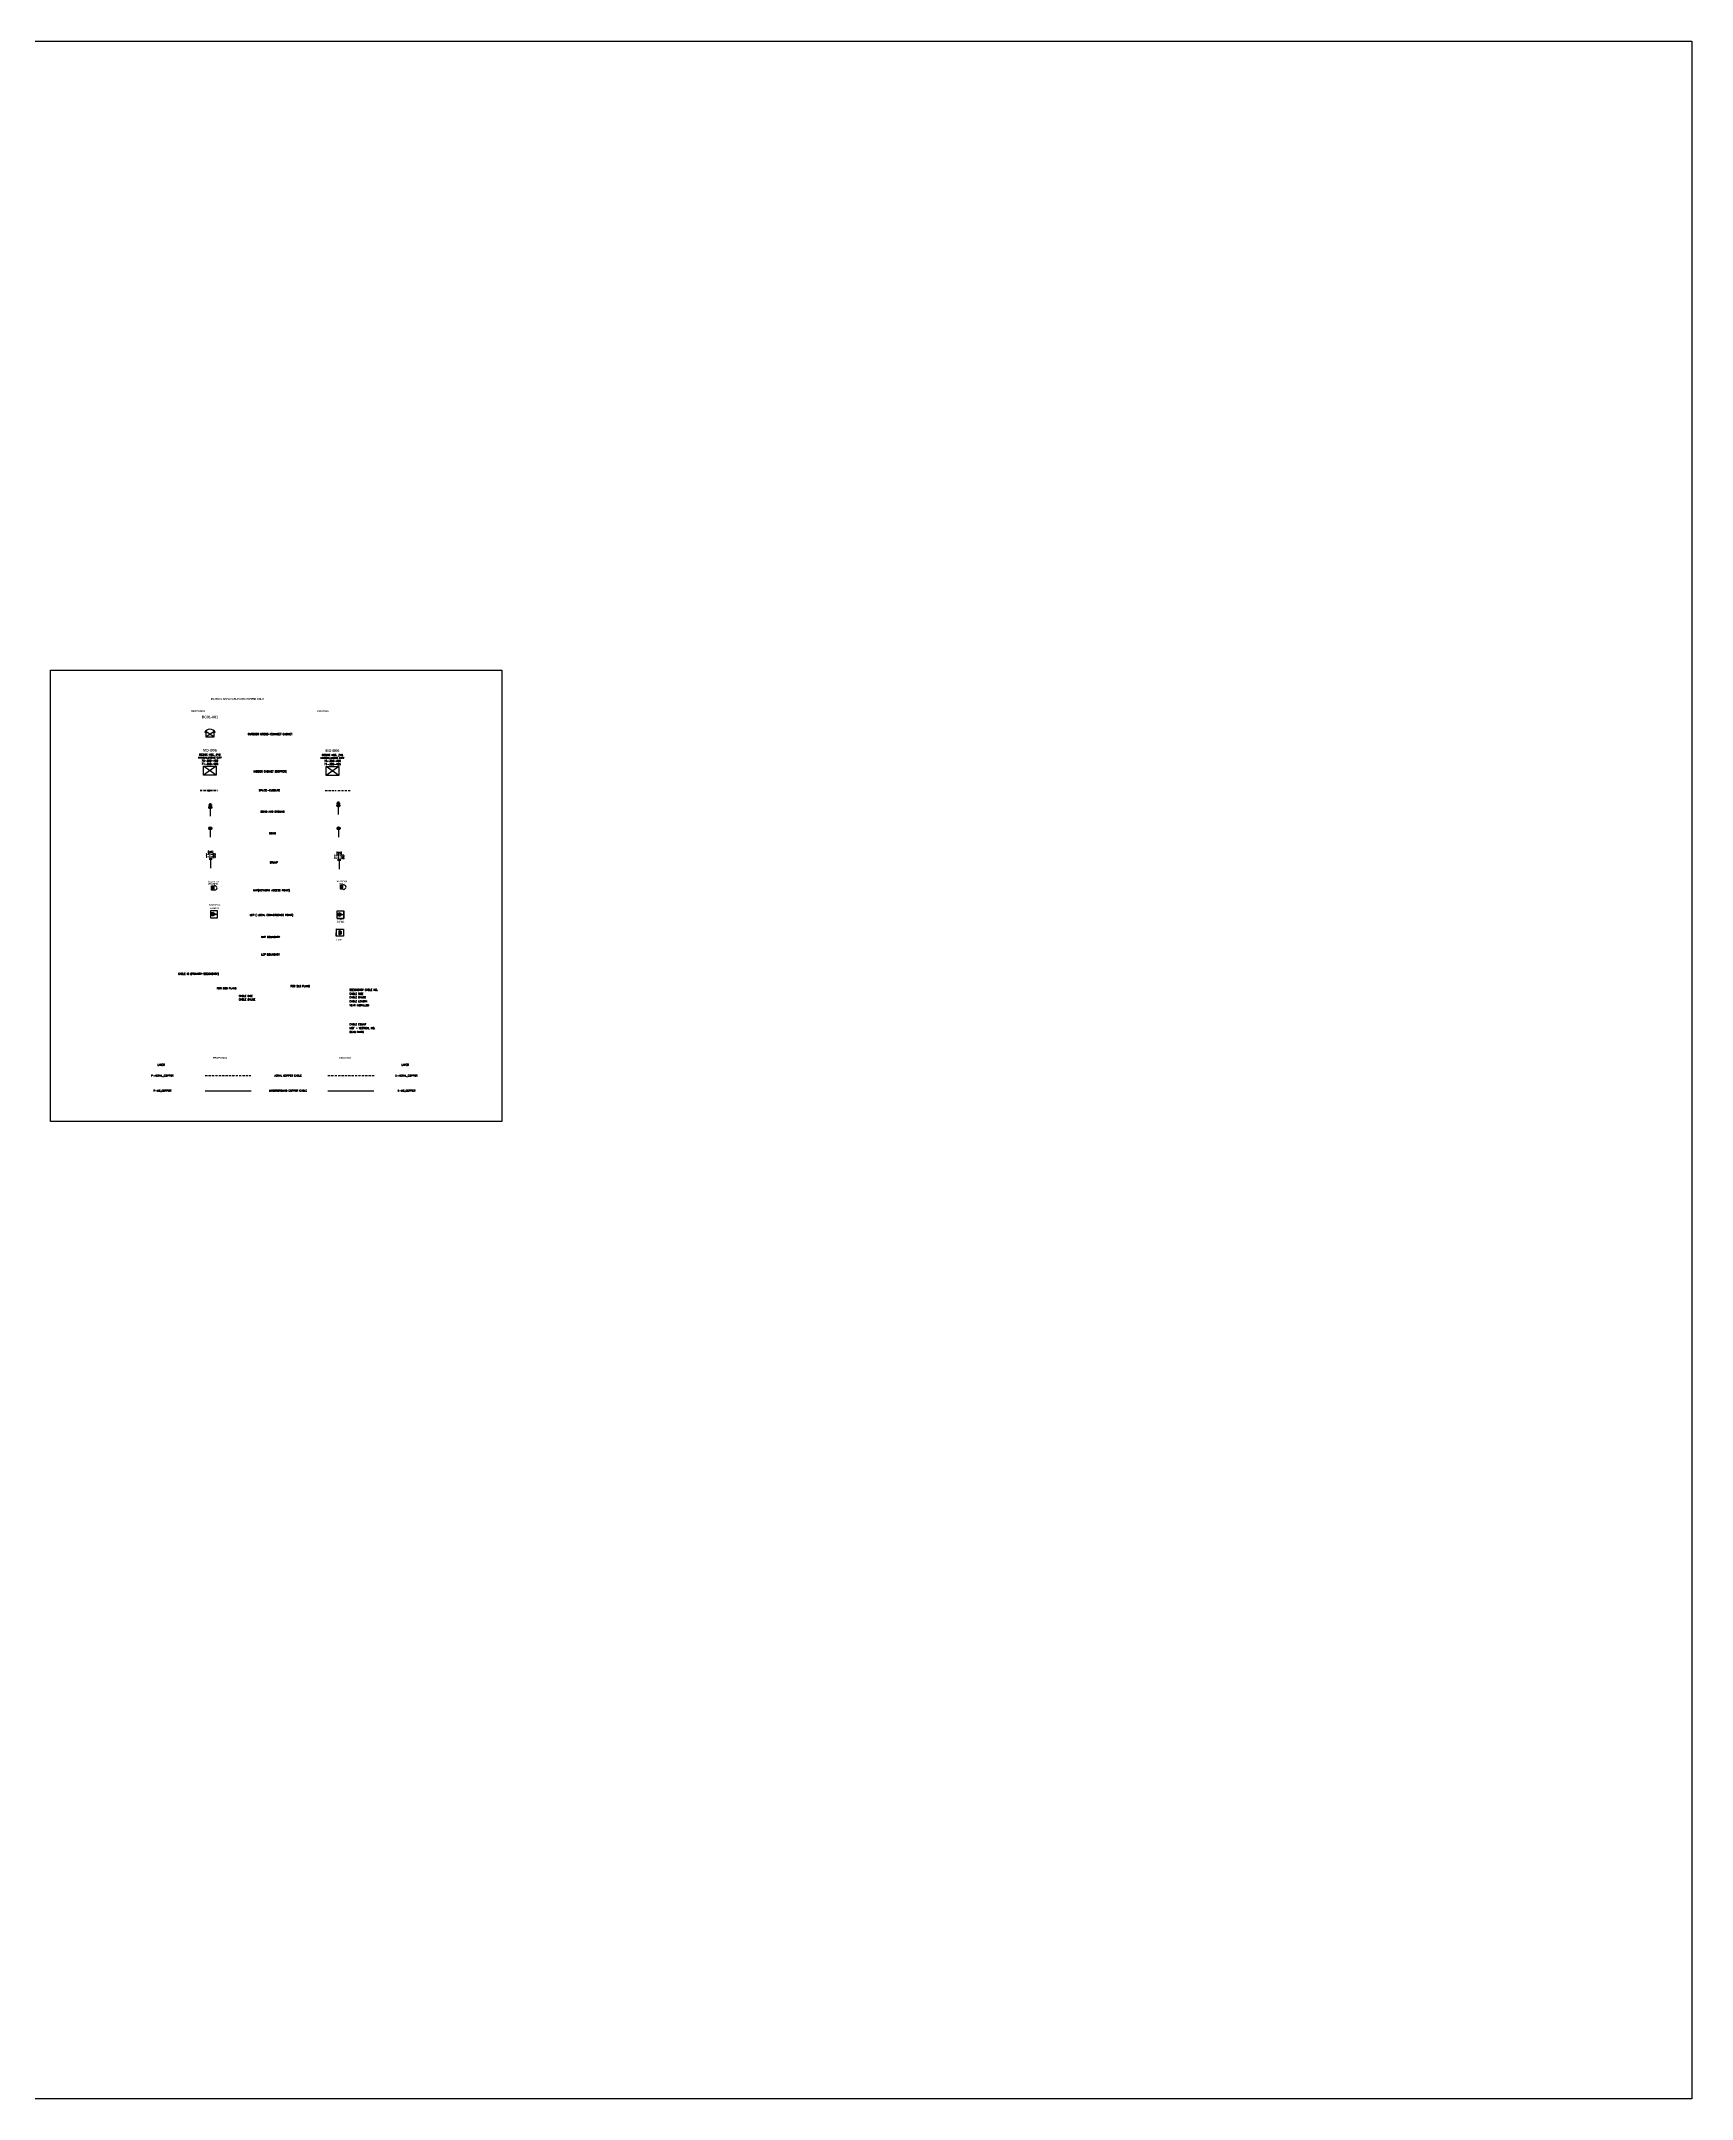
# Model space of a CAD drawing. Header units: metres. Extents: x 0 to 13977865, y -133221 to 11617873.
# Drawn here: x 13931817 to 13933281, y 677463 to 679287 of the extents above; entities that cross this region are included whole.
import ezdxf
from ezdxf.enums import TextEntityAlignment as Align

# ---------------------------------------------------------------- set-up
doc = ezdxf.new("R2010")
doc.units = ezdxf.units.M
doc.header["$MEASUREMENT"] = 0
doc.linetypes.add('AERCAB', pattern=[3, 2, -1])
doc.linetypes.add('HIDDEN', pattern=[5.5, 3.5, -2])
for name, color, linetype in [('4', 7, 'Continuous'), ('GRID', 4, 'Continuous'), ('NEW LCP', 3, 'Continuous'), ('NEW NAP', 1, 'Continuous'), ('P-AERIAL_COPPER', 1, 'AERCAB'), ('P-AERIAL_FOC', 1, 'AERCAB'), ('p-BG', 1, 'Continuous'), ('p-BOND', 1, 'Continuous'), ('p-icfp', 1, 'Continuous'), ('P-INCAB', 1, 'Continuous'), ('p-mh', 1, 'Continuous'), ('P-OUTCAB', 2, 'Continuous'), ('P-SPLICE', 1, 'Continuous'), ('P-STUMP', 1, 'Continuous'), ('P-UG_COPPER', 1, 'Continuous'), ('ROAD PAVEMENT', 7, 'Continuous'), ('SPAN', 7, 'Continuous'), ('X-AERIAL_COPPER', 5, 'AERCAB'), ('X-BG', 5, 'Continuous'), ('X-BOND', 5, 'Continuous'), ('X-CABLE', 5, 'AERCAB'), ('X-INCAB', 3, 'Continuous'), ('X-STUMP', 5, 'Continuous'), ('X-UG_COPPER', 5, 'Continuous')]:
    doc.layers.add(name, color=color, linetype=linetype)
doc.layers.add('p-cable', color=2, linetype='AERCAB', lineweight=35)
doc.styles.add('BOLD', font='swisscbo.ttf')
doc.styles.add('SASB', font='SASB____.SHX', dxfattribs={"height": 5})
doc.styles.add('SIMPLEX', font='simplex')

# ---------------------------------------------------------------- blocks, each defined once
blk = doc.blocks.new('P-BOND')
at = {"layer": 'p-BOND'}
for p, q in [((-1.2, 11), (1.1, 8.6)), ((-1.2, 8.5), (1.2, 11)), ((0, 8), (0, 0))]:
    blk.add_line(p, q, dxfattribs=at)
blk.add_circle((0, 9.8), 1.75, dxfattribs=at)
blk = doc.blocks.new('P-ICFP')
at = {"layer": 'P-INCAB', "linetype": 'Continuous'}
for p, q in [((7, -5), (-7, 5)), ((7, 5), (-7, -5))]:
    blk.add_line(p, q, dxfattribs=at)
at = {"layer": 'P-INCAB'}
blk.add_lwpolyline([(-7, 5), (7, 5), (7, -5), (-7, -5)], close=True, dxfattribs=at)
at = {"layer": 'P-INCAB', "color": 7}
for tag, height, style, p in [('CAB_NO', 3, 'BOLD', (0, 20.1)), ('CAB_SIZE1', 2, 'SIMPLEX', (0, 9.3)), ('CAB_SIZE2', 2, 'SIMPLEX', (0, 5.8)), ('CAB_LOC1', 2, 'SIMPLEX', (0, 16.1)), ('CAB_LOC2', 2, 'SIMPLEX', (0, 12.6))]:
    blk.add_attdef(tag, text='', height=height, dxfattribs=dict(at, style=style)).set_placement(p, align=Align.BOTTOM_CENTER)
blk = doc.blocks.new('P-splice')
at = {"layer": 'P-SPLICE'}
blk.add_hatch(color=7, dxfattribs=at).paths.add_polyline_path([(-1, 0, 1), (1, 0, 1)])
blk.add_circle((0, 0), 1, dxfattribs=at)
blk = doc.blocks.new('X-BOND')
at = {"layer": 'X-BOND'}
for p, q in [((-1.2, 8.5), (1.2, 11)), ((-1.2, 11), (1.1, 8.6)), ((0, 8), (0, 0))]:
    blk.add_line(p, q, dxfattribs=at)
blk.add_circle((0, 9.8), 1.75, dxfattribs=at)
blk = doc.blocks.new('x-ICFP')
at = {"layer": 'X-INCAB', "linetype": 'Continuous'}
for p, q in [((7, -5), (-7, 5)), ((7, 5), (-7, -5))]:
    blk.add_line(p, q, dxfattribs=at)
at = {"layer": 'X-INCAB'}
blk.add_lwpolyline([(-7, 5), (7, 5), (7, -5), (-7, -5)], close=True, dxfattribs=at)
at = {"layer": 'X-INCAB', "color": 7}
for tag, height, style, p in [('CAB_NO', 3, 'BOLD', (0, 20.1)), ('CAB_SIZE1', 2, 'SIMPLEX', (0, 9.3)), ('CAB_SIZE2', 2, 'SIMPLEX', (0, 5.8)), ('CAB_LOC1', 2, 'SIMPLEX', (0, 16.1)), ('CAB_LOC2', 2, 'SIMPLEX', (0, 12.6))]:
    blk.add_attdef(tag, text='', height=height, dxfattribs=dict(at, style=style)).set_placement(p, align=Align.BOTTOM_CENTER)
blk = doc.blocks.new('X-STUMP')
at = {"layer": 'X-STUMP'}
for p, q in [((-1.8, 10.8), (1.8, 10.8)), ((-1.8, 10), (1.8, 10)), ((0, 10), (0, 0))]:
    blk.add_line(p, q, dxfattribs=at)
at = {"layer": 'X-STUMP', "color": 7, "style": 'SIMPLEX'}
for tag, p in [('STMPSZ', (0, 16.1)), ('CNT1', (0, 13.4)), ('CNT2', (0, 10.8))]:
    blk.add_attdef(tag, text='', height=2, dxfattribs=at).set_placement(p, align=Align.BOTTOM_CENTER)
blk = doc.blocks.new('P-BG')
at = {"layer": 'p-BG'}
for p, q in [((-2, 12.5), (2, 12.5)), ((-1.2, 13.2), (1.2, 13.2)), ((-1.2, 8.5), (1.2, 11)), ((-1.2, 11), (1.1, 8.6)), ((-0.8, 14), (0.8, 14)), ((0, 11.5), (0, 12.5)), ((0, 8), (0, 0))]:
    blk.add_line(p, q, dxfattribs=at)
blk.add_circle((0, 9.8), 1.75, dxfattribs=at)
blk = doc.blocks.new('X-BG')
at = {"layer": 'X-BG'}
for p, q in [((-2, 12.5), (2, 12.5)), ((-1.2, 13.2), (1.2, 13.2)), ((-1.2, 11), (1.1, 8.6)), ((-1.2, 8.5), (1.2, 11)), ((-0.8, 14), (0.8, 14)), ((0, 11.5), (0, 12.5)), ((0, 8), (0, 0))]:
    blk.add_line(p, q, dxfattribs=at)
blk.add_circle((0, 9.8), 1.75, dxfattribs=at)
blk = doc.blocks.new('P-STUMP')
at = {"layer": 'P-STUMP'}
for p, q in [((-1.8, 10.8), (1.8, 10.8)), ((-1.8, 10), (1.8, 10)), ((0, 10), (0, 0))]:
    blk.add_line(p, q, dxfattribs=at)
at = {"layer": 'P-STUMP', "color": 7, "style": 'SIMPLEX'}
for tag, p in [('STMPSZ', (0, 16.1)), ('CNT1', (0, 13.4)), ('CNT2', (0, 10.8))]:
    blk.add_attdef(tag, text='', height=2, dxfattribs=at).set_placement(p, align=Align.BOTTOM_CENTER)
blk = doc.blocks.new('P-CABX')
at = {"layer": 'P-OUTCAB', "linetype": 'Continuous'}
for p, q in [((-4.5, 6.4), (4.5, 0)), ((-4.5, 0), (4.5, 6.4))]:
    blk.add_line(p, q, dxfattribs=at)
blk.add_lwpolyline([(6, 5, 0.609612), (-6, 5, -3.120229)], format="xyb", dxfattribs=at)
blk.add_lwpolyline([(-4.5, 6.4), (-4.5, 0), (4.5, 0), (4.5, 6.4)], dxfattribs=at)
at = {"layer": 'P-OUTCAB', "color": 7}
for tag, height, style, p in [('CAB_NO', 2.75, 'BOLD', (0, 22.1)), ('CAB_LOC1', 2, 'SIMPLEX', (0, 15.2)), ('CAB_LOC2', 2, 'SIMPLEX', (0, 12)), ('CAB_SIZE', 2, 'SIMPLEX', (0, 18.4))]:
    blk.add_attdef(tag, text='', height=height, dxfattribs=dict(at, style=style)).set_placement(p, align=Align.MIDDLE)
blk = doc.blocks.new('CONVERGE NAP PROPOSED')
at = {"layer": 'NEW NAP', "linetype": 'Continuous'}
for p, q in [((-184.4, -218), (-181.4, -218)), ((-184.4, -223), (-184.4, -218)), ((-181.4, -223), (-184.4, -223))]:
    blk.add_line(p, q, dxfattribs=at)
for points in [[(-184.4, -220.5), (-183.1, -221.8), (-183.1, -219.2), (-184.4, -220.5)], [(-183.1, -219.6), (-181.4, -219.6)], [(-183.1, -220.2), (-181.4, -220.2)], [(-183.1, -221.1), (-181.4, -221.1)], [(-183.1, -221.7), (-181.4, -221.7)]]:
    blk.add_lwpolyline(points, dxfattribs=at)
blk.add_ellipse((-182.1, -220.5), major_axis=(3.7, 0), ratio=0.690295, start_param=4.896406, end_param=7.669965, dxfattribs=at)
at = {"layer": 'p-mh', "style": 'SIMPLEX'}
for tag, p in [('MHTYPE', (-183.2, -218)), ('MHNO', (-183.2, -215.6))]:
    blk.add_attdef(tag, text='', height=1.65, dxfattribs=at).set_placement(p, align=Align.BOTTOM_CENTER)
blk = doc.blocks.new('PROP. CONVERGE LCP')
at = {"linetype": 'HIDDEN', "ltscale": 5, "transparency": 33554457}
h = blk.add_hatch(color=3, dxfattribs=at)
h.dxf.hatch_style = 1
h.paths.add_polyline_path([(-94.5, 121.9), (-97.7, 123.9), (-97.7, 119.7)])
at = {"layer": 'NEW LCP', "linetype": 'Continuous'}
for p, q in [((-97.1, 125.9), (-92.5, 125.9)), ((-97.1, 125.8), (-92.5, 125.8)), ((-92.5, 118), (-97.1, 118)), ((-92.5, 118), (-97.1, 118)), ((-92.5, 125.9), (-92.5, 118)), ((-92.5, 125.9), (-92.5, 118))]:
    blk.add_line(p, q, dxfattribs=at)
for points in [[(-97.1, 118), (-100.4, 118), (-100.4, 125.9), (-96.3, 125.9)], [(-97.1, 118), (-100.3, 118), (-100.3, 125.8), (-96.3, 125.8)], [(-97.7, 123.3), (-99.2, 123.3)], [(-97.7, 122.4), (-99.2, 122.4)], [(-97.7, 121.4), (-99.2, 121.4)], [(-97.7, 120.5), (-99.2, 120.5)], [(-94.5, 121.9), (-97.7, 123.9), (-97.7, 119.7), (-94.5, 121.9)], [(-94.5, 121.9), (-93.5, 121.9)]]:
    blk.add_lwpolyline(points, dxfattribs=at)
at = {"layer": 'p-mh', "color": 7, "style": 'SIMPLEX'}
for tag, p in [('MHTYPE', (-96.4, 126.2)), ('LCPNO', (-96.4, 128.6))]:
    blk.add_attdef(tag, text='', height=1.65, dxfattribs=at).set_placement(p, align=Align.BOTTOM_CENTER)
blk = doc.blocks.new('AS-BUILT NAP')
at = {"layer": '4', "color": 5, "linetype": 'Continuous'}
for p, q in [((-2.1, 2.5), (0.9, 2.4)), ((-2.1, -2.6), (-2.1, 2.5)), ((0.9, -2.6), (-2.1, -2.6))]:
    blk.add_line(p, q, dxfattribs=at)
for points in [[(-2.1, -0.1), (-0.8, -1.3), (-0.8, 1.2), (-2.1, -0.1)], [(-0.8, 0.8), (0.9, 0.8)], [(-0.8, 0.2), (0.9, 0.2)], [(-0.8, -0.4), (0.9, -0.4)], [(-0.8, -0.9), (0.9, -1)]]:
    blk.add_lwpolyline(points, dxfattribs=at)
blk.add_ellipse((0.2, -0.1), major_axis=(3.7, -0.02), ratio=0.690295, start_param=4.896406, end_param=7.669965, dxfattribs=at)
at = {"color": 5, "style": 'BOLD'}
blk.add_attdef('MHTYPE', text='', height=1.65, rotation=359.6755, dxfattribs=at).set_placement((-0.9, 2.4), align=Align.BOTTOM_CENTER)
at = {"style": 'BOLD'}
for tag, p in [('QCY18', (-0.8, 7.3)), ('MHNO', (-0.8, 4.9))]:
    blk.add_attdef(tag, text='', height=1.65, rotation=359.6755, dxfattribs=at).set_placement(p, align=Align.BOTTOM_CENTER)
blk = doc.blocks.new('AS-BUILT LCP')
at = {"linetype": 'HIDDEN', "ltscale": 5, "transparency": 33554457}
h = blk.add_hatch(color=5, dxfattribs=at)
h.dxf.hatch_style = 1
h.paths.add_polyline_path([(1.6, -1.1), (-1.6, -3.1), (-1.6, 1.1)])
at = {"color": 5, "linetype": 'Continuous'}
for p, q in [((3.6, 2.8), (-1.1, 2.8)), ((3.6, 2.8), (-1.1, 2.8)), ((3.5, -5.1), (3.5, 2.8)), ((3.6, -5.1), (3.6, 2.8)), ((-1, -5), (3.6, -5)), ((-1, -5.1), (3.6, -5.1))]:
    blk.add_line(p, q, dxfattribs=at)
for points in [[(-1.1, 2.8), (-4.4, 2.8), (-4.3, -5.1), (-0.2, -5.1)], [(-1.1, 2.8), (-4.3, 2.7), (-4.3, -5.1), (-0.2, -5)], [(-1.6, 0.3), (-3.2, 0.2)], [(1.6, -1.1), (-1.6, -3.1), (-1.6, 1.1), (1.6, -1.1)], [(-1.6, -0.7), (-3.1, -0.7)], [(-1.6, -1.6), (-3.1, -1.6)], [(-1.6, -2.5), (-3.1, -2.6)], [(1.6, -1.1), (2.6, -1.1)]]:
    blk.add_lwpolyline(points, dxfattribs=at)
at = {"layer": '4', "style": 'BOLD'}
for tag, p in [('MHTYPE', (-0.3, -8.1)), ('LCPNO', (-0.3, -10.6))]:
    blk.add_attdef(tag, text='', height=1.65, rotation=0.1639, dxfattribs=at).set_placement(p, align=Align.BOTTOM_CENTER)
blk = doc.blocks.new('AS-BUILT DOUBLE LCP')
at = {"linetype": 'HIDDEN', "ltscale": 5, "transparency": 33554457}
h = blk.add_hatch(color=5, dxfattribs=at)
h.dxf.hatch_style = 1
h.paths.add_polyline_path([(2.1, 0.8), (0, 2.4), (0, -0.3)])
h = blk.add_hatch(color=5, dxfattribs=at)
h.dxf.hatch_style = 1
h.paths.add_polyline_path([(2.1, -1), (0, 0.4), (0, -2.5)])
at = {"layer": 'NEW LCP', "color": 5, "linetype": 'Continuous'}
for p, q in [((-3.5, -3.9), (-3.4, 4.1)), ((-3.4, 4.1), (1.3, 4)), ((-3.4, -3.9), (-3.3, 4.1)), ((-3.4, 4), (1.3, 3.9)), ((1.2, -3.9), (-3.5, -3.8)), ((1.2, -3.9), (-3.5, -3.9))]:
    blk.add_line(p, q, dxfattribs=at)
for points in [[(0, 1.6), (-1, 1.6)], [(0, 1), (-1, 1)], [(0, 0.3), (-1, 0.3)], [(0, 0), (-1, 0)], [(2.1, 0.8), (0, 2.4), (0, -0.3), (2.1, 0.8)], [(2.1, -1), (0, 0.4), (0, -2.5), (2.1, -1)], [(1.3, 4), (4.5, 4), (4.5, -4), (0.4, -3.9)], [(1.3, 3.9), (4.5, 3.9), (4.4, -3.9), (0.4, -3.8)], [(2.1, 0.8), (2.8, 0.8)], [(0, -1.3), (-1.1, -1.2)], [(0, -1.9), (-1.1, -1.9)], [(0, -0.3), (-1, -0.3)], [(0, -0.6), (-1, -0.6)], [(2.1, -1), (2.8, -1)]]:
    blk.add_lwpolyline(points, dxfattribs=at)
at = {"color": 0, "style": 'BOLD'}
for tag, p in [('SECTOR', (-3.2, 7.4)), ('LCP', (-3.2, 4.7))]:
    blk.add_attdef(tag, p, '', height=2, dxfattribs=at)

msp = doc.modelspace()

# ---------------------------------------------------------------- linework, layer by layer
at = {"layer": 'GRID', "lineweight": 25}
msp.add_lwpolyline([(13931825.3, 678729.8), (13932225.3, 678729.8), (13932225.3, 678329.8), (13931825.3, 678329.8)], close=True, dxfattribs=at)
at = {"layer": 'P-AERIAL_COPPER'}
msp.add_lwpolyline([(13931962.4, 678370.4), (13932002.7, 678370.4)], dxfattribs=at)
at = {"layer": 'p-cable'}
msp.add_line((13931957.8, 678623), (13931973.2, 678623), dxfattribs=at)
at = {"layer": 'P-UG_COPPER'}
msp.add_lwpolyline([(13931962.2, 678356.9), (13932003, 678356.9)], dxfattribs=at)
at = {"layer": 'ROAD PAVEMENT', "color": 2}
msp.add_lwpolyline([(13930474.4, 679287.4), (13933280.6, 679287.4), (13933280.6, 677463.3), (13930474.4, 677463.3)], close=True, dxfattribs=at)
at = {"layer": 'X-AERIAL_COPPER'}
msp.add_lwpolyline([(13932071.2, 678370.4), (13932112.4, 678370.4)], dxfattribs=at)
at = {"layer": 'X-CABLE'}
for p, q in [((13932068.7, 678623.2), (13932078.5, 678623.2)), ((13932080.1, 678623.2), (13932090.8, 678623.2))]:
    msp.add_line(p, q, dxfattribs=at)
at = {"layer": 'X-UG_COPPER'}
msp.add_lwpolyline([(13932071.2, 678356.9), (13932111.8, 678356.9)], dxfattribs=at)

# ---------------------------------------------------------------- block references
ref = msp.add_blockref('PROP. CONVERGE LCP', (13932047, 678611.2), dxfattribs=dict(xscale=-0.8, yscale=0.8, zscale=0.8, rotation=180.1638781198304))
ref.add_attrib('MHTYPE', 'SECTOR 01', dxfattribs={"layer": 'p-mh', "color": 6, "height": 1.32, "rotation": 180.1639, "style": 'BOLD', "text_generation_flag": 6}).set_placement((13931970.8, 678520.7, 8.9), align=Align.BOTTOM_CENTER)
ref.add_attrib('MHNO', 'LP01/L02', dxfattribs={"layer": 'p-mh', "color": 6, "height": 1.32, "rotation": 180.1639, "style": 'BOLD', "text_generation_flag": 6}).set_placement((13931970.4, 678517.7, 8.9), align=Align.BOTTOM_CENTER)
at = {"layer": '4', "color": 5}
ref = msp.add_blockref('AS-BUILT NAP', (13932084.1, 678537.6), dxfattribs=dict(at, xscale=0.8, yscale=0.8, zscale=0.8))
ref.add_attrib('MHNO', 'MH 100100', dxfattribs={"layer": 'p-mh', "color": 7, "height": 1.32, "rotation": 359.6755, "style": 'BOLD'}).set_placement((13932083.4, 678541.5), align=Align.BOTTOM_CENTER)
ref.add_attrib('MHTYPE', 'TYPE I', dxfattribs={"layer": 'p-mh', "color": 7, "height": 1.32, "rotation": 359.6755, "style": 'BOLD'}).set_placement((13932083.4, 678539.5), align=Align.BOTTOM_CENTER)
at = {"layer": '4'}
ref = msp.add_blockref('AS-BUILT LCP', (13932082.6, 678514), dxfattribs=dict(at, xscale=0.8, yscale=0.8, zscale=0.8))
ref.add_attrib('LCPNO', 'LCP001', dxfattribs={"layer": 'p-mh', "color": 0, "height": 1.32, "rotation": 0.1639, "style": 'BOLD'}).set_placement((13932082.4, 678505.6), align=Align.BOTTOM_CENTER)
ref.add_attrib('MHTYPE', 'TYPE I', dxfattribs={"layer": 'p-mh', "color": 0, "height": 1.32, "rotation": 0.1639, "style": 'BOLD'}).set_placement((13932082.4, 678507.5), align=Align.BOTTOM_CENTER)
ref = msp.add_blockref('AS-BUILT DOUBLE LCP', (13932081.4, 678497.1), dxfattribs=dict(at, xscale=0.8, yscale=0.8, zscale=0.8))
ref.add_attrib('SECTOR', 'LCP', (13932078.9, 678489.9), dxfattribs={"layer": 'P-AERIAL_FOC', "color": 0, "height": 1.6, "style": 'BOLD'})
at = {"layer": 'NEW NAP'}
ref = msp.add_blockref('CONVERGE NAP PROPOSED', (13932116.6, 678712.3), dxfattribs=dict(at, xscale=0.8, yscale=0.8, zscale=0.8, rotation=359.6755477183156))
ref.add_attrib('MHTYPE', 'SECTOR 01', dxfattribs={"layer": 'p-mh', "color": 4, "height": 1.32, "rotation": 359.6755, "style": 'BOLD'}).set_placement((13931969.9, 678541.3, 0), align=Align.BOTTOM_CENTER)
ref.add_attrib('MHNO', 'LP01 NP01', dxfattribs={"layer": 'p-mh', "color": 4, "height": 1.32, "rotation": 359.6755, "style": 'BOLD'}).set_placement((13931969.3, 678539.3), align=Align.BOTTOM_CENTER)
at = {"layer": 'p-BG', "xscale": 0.8, "yscale": 0.8, "zscale": 0.8}
msp.add_blockref('P-BG', (13931966.9, 678600.3), dxfattribs=at)
at = {"layer": 'p-BOND', "xscale": 0.8, "yscale": 0.8, "zscale": 0.8}
msp.add_blockref('P-BOND', (13931966.9, 678581.8), dxfattribs=at)
at = {"layer": 'p-icfp', "xscale": 0.8, "yscale": 0.8, "zscale": 0.8}
msp.add_blockref('P-ICFP', (13931966.5, 678640.8), dxfattribs=at).add_auto_attribs({'CAB_NO': 'MD-B06', 'CAB_LOC1': 'BESIDE HSE. #48', 'CAB_LOC2': 'MANDALUYONG CITY', 'CAB_SIZE1': '75-390-400', 'CAB_SIZE2': '71-390-400'})
at = {"layer": 'P-OUTCAB', "xscale": 0.8, "yscale": 0.8, "zscale": 0.8}
msp.add_blockref('P-CABX', (13931966.6, 678670.6), dxfattribs=at).add_auto_attribs({'CAB_NO': 'BC01-A01'})
at = {"layer": 'P-SPLICE', "xscale": 0.8, "yscale": 0.8, "zscale": 0.8}
msp.add_blockref('P-splice', (13931965.7, 678623), dxfattribs=at)
at = {"layer": 'P-STUMP', "xscale": 0.8, "yscale": 0.8, "zscale": 0.8}
msp.add_blockref('P-STUMP', (13931967.2, 678554.4), dxfattribs=at).add_auto_attribs({'STMPSZ': '[25]', 'CNT1': '1-1-25', 'CNT2': '1-1-25'})
at = {"layer": 'X-BG', "xscale": 0.8, "yscale": 0.8, "zscale": 0.8}
msp.add_blockref('X-BG', (13932080.4, 678602), dxfattribs=at)
at = {"layer": 'X-BOND', "xscale": 0.8, "yscale": 0.8, "zscale": 0.8}
msp.add_blockref('X-BOND', (13932080.7, 678581.7), dxfattribs=at)
at = {"layer": 'X-INCAB', "xscale": 0.8, "yscale": 0.8, "zscale": 0.8}
msp.add_blockref('x-ICFP', (13932075.2, 678640.5), dxfattribs=at).add_auto_attribs({'CAB_NO': 'MD-B06', 'CAB_LOC1': 'BESIDE HSE. #48', 'CAB_LOC2': 'MANDALUYONG CITY', 'CAB_SIZE1': '75-390-400', 'CAB_SIZE2': '71-390-400'})
at = {"layer": 'X-STUMP', "xscale": 0.8, "yscale": 0.8, "zscale": 0.8}
msp.add_blockref('X-STUMP', (13932081.2, 678553.4), dxfattribs=at).add_auto_attribs({'STMPSZ': '[25]', 'CNT1': '1-1-25', 'CNT2': '1-1-25'})

# ---------------------------------------------------------------- texts
at = {"layer": 'SPAN'}
for s, style, p in [('PROPOSED', 'SASB', (13931949.6, 678692.6)), ('BLOCKS APPLICABLE FOR COPPER ONLY', 'SASB', (13931967.8, 678703.5)), ('EXISTING', 'SASB', (13932061.6, 678692.6)), ('NAP BOUNDARY', 'SIMPLEX', (13932012, 678492.4)), ('LCP BOUNDARY', 'SIMPLEX', (13932012, 678476.9)), ('CABLE SIZE', 'SIMPLEX', (13931992.3, 678440.2)), ('CABLE GAUGE', 'SIMPLEX', (13931992.3, 678437)), ('SECONDARY CABLE NO.', 'SIMPLEX', (13932090.4, 678445.6)), ('CABLE SIZE', 'SIMPLEX', (13932090.4, 678442.1)), ('CABLE GAUGE', 'SIMPLEX', (13932090.4, 678439)), ('YEAR INSTALLED', 'SIMPLEX', (13932090.4, 678431.9)), ('CABLE LENGTH', 'SIMPLEX', (13932090.4, 678435.4)), ('CABLE COUNT', 'SIMPLEX', (13932090.4, 678415.1)), ('MDF - VERTICAL NO.', 'SIMPLEX', (13932090.4, 678411.7)), ('DEAD PAIRS', 'SIMPLEX', (13932090.4, 678408.2)), ('PROPOSED', 'SASB', (13931969.1, 678385.4)), ('EXISTING', 'SASB', (13932081.1, 678385.4))]:
    msp.add_text(s, height=1.6, dxfattribs=dict(at, style=style)).set_placement(p)
at = {"layer": 'SPAN', "style": 'SIMPLEX'}
for s, p in [('OUTDOOR CROSS-CONNECT CABINET', (13932019.9, 678672.3)), ('INDOOR CABINET (COPPER)', (13932019.9, 678639.2)), ('SPLICE-CLOSURE', (13932019.4, 678622.5)), ('BOND AND GROUND', (13932022.1, 678603.6)), ('BOND', (13932022.1, 678584.3)), ('STUMP', (13932023.2, 678558.5)), ('NAP(NETWORK ACCESS POINT)', (13932021.1, 678533.8)), ('LCP ( LOCAL CONVERGENCE POINT)', (13932021.1, 678511.9)), ('CABLE ID (PRIMARY-SECONDARY)', (13931956.4, 678459.8)), ('FOR GEO PLANS', (13931981.4, 678447)), ('FOR SLD PLANS', (13932046.6, 678448.9)), ('P-AERIAL_COPPER', (13931924.4, 678369.6)), ('LAYER', (13931923.3, 678379.1)), ('AERIAL COPPER CABLE', (13932035.8, 678369.6)), ('X-AERIAL_COPPER', (13932140.8, 678369.6)), ('LAYER', (13932139.7, 678379.1)), ('P-UG_COPPER', (13931924.4, 678356.2)), ('UNDERGROUND COPPER CABLE', (13932035.8, 678356.2)), ('X-UG_COPPER', (13932140.8, 678356.2))]:
    msp.add_text(s, height=1.6, dxfattribs=at).set_placement(p, align=Align.CENTER)

doc.saveas('drawing.dxf')
